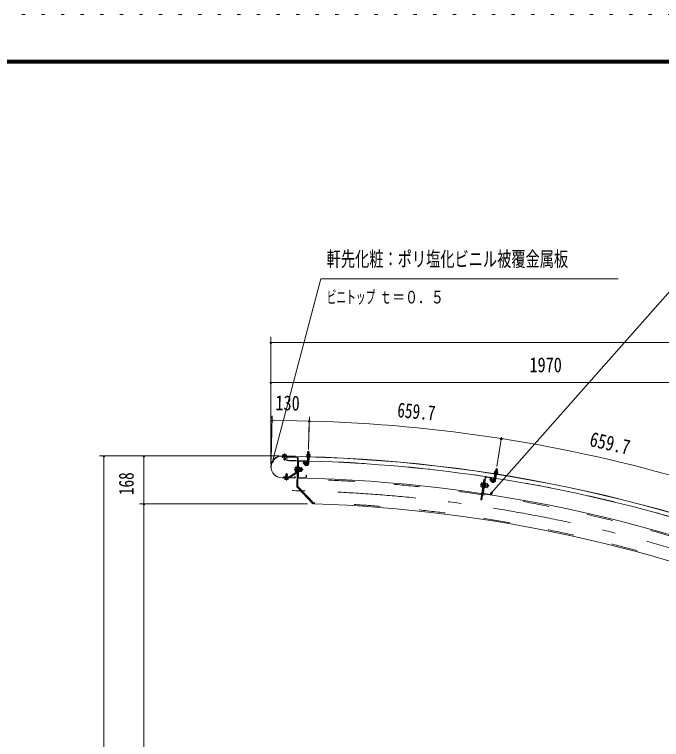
# Model space of a CAD drawing. Units: millimetres, scale not verified. Extents: x -31545 to 31552, y -14700 to 14700.
# Drawn here: x 10762 to 18690, y 5824 to 14700 of the extents above; entities that cross this region are included whole.
import ezdxf
from ezdxf.enums import TextEntityAlignment as Align

# ---------------------------------------------------------------- set-up
doc = ezdxf.new("R2010")
doc.units = ezdxf.units.MM
doc.header["$LTSCALE"] = 80
for name, pattern in [('USER2', [10, 4, -6]), ('USER3', [24, 12, -5, 2, -5]), ('USER4', [3, 0.5, -2.5])]:
    doc.linetypes.add(name, pattern=pattern)
for name, color, linetype, lineweight in [('0-6_2-02BOLD', 7, 'Continuous', 18), ('0-7_2-12HIDDEN', 3, 'USER2', 18), ('0-8_2-22CENTER', 3, 'USER3', 18), ('0-9_2-42THIN', 4, 'Continuous', 18), ('0-A_2-52DIM', 3, 'Continuous', 18), ('0-C_F-F1PAPER', 5, 'Continuous', 18), ('0-D_F-E_J_ADD', 5, 'USER4', 18)]:
    doc.layers.add(name, color=color, linetype=linetype, lineweight=lineweight)
doc.styles.add('ＭＳ ゴシック', font='')
doc.styles.get('ＭＳ ゴシック').set_extended_font_data('MS Gothic')

msp = doc.modelspace()

# ---------------------------------------------------------------- linework, layer by layer
at = {"layer": '0-6_2-02BOLD'}
for p, q in [((14352.54, 9314.07), (14353.3, 9342.59)), ((14356.89, 9345.99), (14353.3, 9342.59)), ((14374.3, 9342.02), (14353.3, 9342.59)), ((14370.89, 9345.61), (14356.89, 9345.99)), ((14374.3, 9342.02), (14370.89, 9345.61)), ((14373.53, 9313.51), (14374.3, 9342.02)), ((14041.44, 9294.39), (14204.86, 9291.12)), ((14204.89, 9292.87), (14041.48, 9296.14)), ((14043.78, 9288.74), (14043.55, 9277.54)), ((14221.31, 9273.99), (14043.55, 9277.54)), ((14221.54, 9285.19), (14043.78, 9288.74)), ((14052.07, 9313.76), (14051.82, 9301.54)), ((14055.16, 9315.47), (14052.07, 9313.76)), ((14089.45, 9314.78), (14055.16, 9315.47)), ((14060.55, 9252.35), (14061.05, 9277.2)), ((14063.98, 9248.78), (14060.55, 9252.35)), ((14081.54, 9251.93), (14060.55, 9252.35)), ((14061.27, 9288.39), (14061.39, 9293.99)), ((14062.17, 9313.56), (14061.93, 9301.33)), ((14063.98, 9248.78), (14077.98, 9248.5)), ((14081.54, 9251.93), (14077.98, 9248.5)), ((14081.55, 9251.93), (14082.04, 9276.77)), ((14082.37, 9313.16), (14082.13, 9300.93)), ((14082.27, 9287.97), (14082.38, 9293.57)), ((14093.9, 9300.69), (14093.79, 9295.09)), ((14099.83, 9290.58), (14099.18, 9238.08)), ((14204.89, 9292.87), (14204.86, 9291.12)), ((14228.18, 9266.85), (14221.16, 8916.48)), ((14239.37, 9266.62), (14232.46, 8920.89)), ((14249.95, 9235.61), (14332.53, 9233.95)), ((14340.7, 9296.89), (14340.56, 9291.64)), ((14340.56, 9291.64), (14384.29, 9290.46)), ((14342.22, 9291.59), (14342.07, 9285.99)), ((14342.07, 9285.99), (14382.47, 9284.91)), ((14345.89, 9314.25), (14380.17, 9313.33)), ((14349.57, 9203.43), (14351.73, 9283.98)), ((14351.04, 9258.19), (14372.03, 9257.62)), ((14352.89, 9312.3), (14352.46, 9296.57)), ((14370.56, 9202.87), (14372.72, 9283.42)), ((14373.09, 9311.76), (14372.67, 9296.03)), ((14380.17, 9313.33), (14383.18, 9311.49)), ((14382.62, 9290.51), (14382.47, 9284.91)), ((14383.18, 9311.49), (14382.77, 9295.75)), ((14201.06, 9153.62), (14203.57, 9157.79)), ((14203.31, 9144.65), (14220.12, 9144.32)), ((14203.57, 9157.79), (14220.38, 9157.45)), ((14220.46, 9160.94), (14219.26, 9101.44)), ((14220.46, 9160.94), (14226.05, 9160.82)), ((14238.06, 9200.84), (14226.86, 9201.07)), ((14244.13, 9224.52), (14240.38, 9036.96)), ((14248.45, 9160.38), (14242.85, 9160.48)), ((14248.45, 9160.38), (14247.26, 9100.88)), ((14249.84, 9230.01), (14332.43, 9228.36)), ((14275.42, 9143.21), (14255.11, 9143.62)), ((14275.69, 9156.34), (14255.38, 9156.75)), ((14278.04, 9152.08), (14275.69, 9156.34)), ((14284.87, 9143.89), (14277.88, 9144.03)), ((14284.87, 9143.89), (14290.02, 9138.54)), ((14313.42, 9224.2), (14298.17, 9209.75)), ((14322.25, 9184.35), (14298.17, 9209.75)), ((14337.49, 9198.79), (14313.42, 9224.2)), ((14337.91, 9222.65), (14337.43, 9198.85)), ((14337.43, 9198.85), (14343.04, 9198.74)), ((14343.51, 9222.53), (14343.04, 9198.74)), ((14084.92, 9070.52), (14084.31, 9040.08)), ((14084.92, 9070.52), (14088.49, 9073.95)), ((14084.92, 9070.52), (14105.91, 9070.1)), ((14102.48, 9073.67), (14088.49, 9073.95)), ((14128.2, 9040.38), (14221.72, 9100.06)), ((14134.22, 9030.94), (14227.75, 9090.62)), ((14202.79, 9118.39), (14219.6, 9118.06)), ((14219.26, 9101.44), (14224.87, 9101.34)), ((14247.26, 9100.88), (14241.66, 9101)), ((14247.31, 9103.33), (14254.31, 9103.19)), ((14254.85, 9130.49), (14247.72, 9123.63)), ((14247.85, 9130.63), (14254.99, 9137.49)), ((14274.9, 9116.95), (14254.59, 9117.36)), ((14289.67, 9121.04), (14284.31, 9115.9)), ((14289.67, 9121.04), (14290.02, 9138.54)), ((14334.64, 9058.88), (14334.16, 9035.08)), ((14334.64, 9058.88), (14340.24, 9058.76)), ((14340.24, 9058.76), (14339.76, 9034.97)), ((16636.76, 8995.47), (16649.25, 9075.07)), ((16640.8, 9083.84), (16639.94, 9078.31)), ((16639.94, 9078.31), (16679.86, 9072.04)), ((16639.97, 9089.29), (16683.19, 9082.5)), ((16647.35, 9105.84), (16681.24, 9100.53)), ((16654.04, 9103.01), (16651.6, 9087.47)), ((16653.92, 9104.81), (16658.34, 9132.99)), ((16657.51, 8992.22), (16670, 9071.82)), ((16662.34, 9135.9), (16658.34, 9132.99)), ((16679.09, 9129.73), (16658.34, 9132.99)), ((16676.18, 9133.73), (16662.34, 9135.9)), ((16674, 9099.87), (16671.57, 9084.33)), ((16674.67, 9101.56), (16679.09, 9129.73)), ((16679.09, 9129.73), (16676.18, 9133.73)), ((16680.73, 9077.58), (16679.86, 9072.04)), ((16681.24, 9100.53), (16683.98, 9098.31)), ((16683.98, 9098.31), (16681.54, 9082.76)), ((16683.19, 9082.5), (16682.38, 9077.32)), ((14036.11, 9028.1), (14194.28, 9024.93)), ((14036.15, 9029.84), (14194.31, 9026.68)), ((14059.81, 9040.57), (14059.59, 9029.37)), ((14124.29, 9039.28), (14059.81, 9040.57)), ((14072.57, 9021.76), (14072.68, 9027.36)), ((14072.57, 9021.76), (14116.31, 9020.89)), ((14073.99, 9009.5), (14074.23, 9021.73)), ((14077.01, 9007.67), (14073.99, 9009.5)), ((14084.09, 9009.3), (14084.33, 9021.53)), ((14104.29, 9008.89), (14104.54, 9021.12)), ((14116.31, 9020.89), (14116.42, 9026.49)), ((14198.2, 9045.86), (14197.88, 9030.11)), ((14245.75, 9025.65), (14328.34, 9023.99)), ((14245.86, 9031.25), (14328.45, 9029.59)), ((16483.08, 8965.15), (16476.53, 8921.54)), ((16529.36, 9030.77), (16488.46, 8758.01)), ((16503.25, 8969.92), (16508.79, 8969.08)), ((16534.91, 9029.93), (16507.08, 8844.41)), ((16525.84, 9007.22), (16514.76, 9008.89)), ((16530.95, 8965.76), (16522.12, 8906.92)), ((16530.95, 8965.76), (16525.41, 8966.59)), ((16541.27, 9034.64), (16622.96, 9022.39)), ((16542.1, 9040.18), (16623.79, 9027.93)), ((16603.57, 9020.71), (16586.6, 9008.34)), ((16607.21, 8980.05), (16586.6, 9008.34)), ((16624.19, 8992.42), (16603.57, 9020.71)), ((16627.67, 9016.02), (16624.14, 8992.48)), ((16624.14, 8992.48), (16629.68, 8991.65)), ((16633.21, 9015.19), (16629.68, 8991.65)), ((16645.25, 9049.58), (16666, 9046.33)), ((14436.35, 8708.68), (14232.46, 8920.89)), ((16476.53, 8921.54), (16478.32, 8917.01)), ((16478.32, 8917.01), (16494.95, 8914.51)), ((16480.27, 8930), (16496.9, 8927.5)), ((16484.16, 8955.98), (16500.79, 8953.48)), ((16522.12, 8906.92), (16516.58, 8907.75)), ((16522.49, 8909.34), (16529.41, 8908.3)), ((16533.45, 8935.3), (16525.49, 8929.42)), ((16526.53, 8936.34), (16534.49, 8942.23)), ((16549.65, 8906.31), (16529.56, 8909.32)), ((16551.6, 8919.3), (16531.51, 8922.31)), ((16555.49, 8945.28), (16535.4, 8948.3)), ((16552.68, 8910.12), (16549.65, 8906.31)), ((16559.23, 8953.73), (16552.68, 8910.12)), ((16564.95, 8944.73), (16558.03, 8945.77)), ((16566.77, 8921.46), (16560.8, 8917.04)), ((16564.95, 8944.73), (16569.37, 8938.77)), ((16566.77, 8921.46), (16569.37, 8938.77)), ((16510.96, 8832.5), (16592.65, 8820.25)), ((16511.79, 8838.04), (16593.48, 8825.79)), ((16603.37, 8854.03), (16599.85, 8830.5))]:
    msp.add_line(p, q, dxfattribs=at)
for points in [[(14093.9, 9300.69), (14050.16, 9301.56), (14050.04, 9295.97)], [(14089.45, 9314.78), (14092.48, 9312.96), (14092.23, 9300.73)], [(14340.7, 9296.89), (14384.43, 9295.71), (14384.29, 9290.46)], [(14345.89, 9314.25), (14342.79, 9312.57), (14342.36, 9296.84)], [(14201.06, 9153.62), (14200.17, 9109.53), (14202.53, 9105.26), (14219.34, 9104.93)], [(14248.4, 9157.92), (14255.4, 9157.78), (14254.31, 9103.19)], [(14278.04, 9152.08), (14277.16, 9107.99), (14274.63, 9103.81), (14254.33, 9104.22)], [(14284.87, 9143.89), (14284.31, 9115.9), (14277.32, 9116.04)], [(14102.48, 9073.67), (14105.91, 9070.1), (14105.3, 9039.66)], [(16639.97, 9089.29), (16639.16, 9084.1), (16682.38, 9077.32)], [(16647.35, 9105.84), (16644.06, 9104.57), (16641.62, 9089.03)], [(14077.01, 9007.67), (14111.3, 9006.98), (14114.4, 9008.69), (14114.64, 9020.92)], [(14198.2, 9045.86), (14199.95, 9045.82), (14199.63, 9030.07)], [(16514.76, 9008.89), (16477.39, 8759.68), (16488.46, 8758.01)], [(16483.08, 8965.15), (16486.11, 8968.97), (16502.74, 8966.47)], [(16503.25, 8969.92), (16494.43, 8911.07), (16499.97, 8910.24)], [(14426.44, 8718.98), (14418.37, 8711.22), (14221.16, 8916.48)], [(16530.58, 8963.34), (16537.51, 8962.3), (16529.41, 8908.3)], [(16559.23, 8953.73), (16557.44, 8958.27), (16537.35, 8961.28)], [(16564.95, 8944.73), (16560.8, 8917.04), (16553.88, 8918.08)], [(16603.37, 8854.03), (16608.91, 8853.2), (16605.38, 8829.66)]]:
    msp.add_lwpolyline(points, dxfattribs=at)
for centre, radius, start, end in [((14038.79, 9162.12), 134.05, 88.854, 268.854), ((14038.79, 9162.12), 132.3, 88.854, 268.854), ((14057, 9307.32), 8.11, 50.30775, 88.854), ((14071.71, 9285.35), 29.79, 69.02267, 108.68311), ((14087.3, 9306.71), 8.11, 88.854, 127.38544), ((13881.43, -8626.52), 17865.92, 88.49597, 89.30167), ((13881.43, -8626.52), 17916.67, 65.66528, 89.30167), ((13881.43, -8626.52), 17918.42, 65.66528, 89.30167), ((14221.17, 9266.99), 7, 358.854, 88.854), ((14221.17, 9266.99), 18.2, 358.854, 88.854), ((14249.73, 9224.41), 11.2, 88.854, 178.854), ((14332.31, 9222.75), 11.2, 358.854, 88.854), ((14347.66, 9306.09), 8.11, 49.93085, 88.46228), ((14362.23, 9284.02), 29.79, 68.63316, 108.29361), ((13881.43, -8626.52), 17865.92, 81.1133, 88.42862), ((14377.96, 9305.28), 8.11, 88.46228, 127.00851), ((14237.22, 9130.84), 36.61, 157.82858, 199.87939), ((14211.07, 9151.07), 10.07, 178.854, 219.58083), ((14249.73, 9224.41), 5.6, 88.854, 178.854), ((14240.99, 9130.77), 36.61, 337.82858, 19.87941), ((14267.93, 9149.93), 10.07, 318.12717, 358.854), ((14342.57, 9203.61), 28, 223.46228, 358.48836), ((14332.31, 9222.75), 5.6, 358.854, 88.854), ((14342.57, 9203.61), 7, 223.46228, 358.51442), ((14210.29, 9111.67), 10.07, 138.12717, 178.854), ((14217.95, 9105.96), 7, 302.54407, 358.854), ((14217.95, 9105.96), 18.2, 302.54407, 358.854), ((14267.14, 9110.54), 10.07, 358.854, 39.58083), ((16648.06, 9097.52), 8.11, 42.54817, 81.07961), ((16659.68, 9073.76), 29.79, 61.25049, 100.91093), ((16678.01, 9092.82), 8.11, 81.07961, 119.62584), ((14079.17, 9015.74), 8.11, 268.854, 307.38544), ((14094.75, 9037.11), 29.79, 249.02267, 288.68311), ((14109.47, 9015.13), 8.11, 230.30775, 268.854), ((14124.43, 9046.28), 18.2, 268.854, 302.54407), ((14124.43, 9046.28), 7, 268.854, 302.54407), ((14194.38, 9030.18), 5.25, 268.854, 358.854), ((14194.38, 9030.18), 3.5, 268.854, 358.854), ((13881.43, -8626.52), 17655.92, 65.80466, 88.854), ((14245.98, 9036.85), 11.2, 178.854, 268.854), ((14245.98, 9036.85), 5.6, 178.854, 268.854), ((14328.56, 9035.19), 11.2, 268.854, 358.854), ((14328.56, 9035.19), 5.6, 268.854, 358.854), ((16540.45, 9029.1), 11.2, 81.47133, 171.47133), ((16540.45, 9029.1), 5.6, 81.47133, 171.47133), ((16629.84, 8996.54), 28, 216.07961, 351.10568), ((16622.13, 9016.86), 5.6, 351.47133, 81.47133), ((16622.13, 9016.86), 11.2, 351.47133, 81.47133), ((16629.84, 8996.54), 7, 216.07961, 351.13176), ((13881.43, -8626.52), 17865.92, 73.73062, 81.04594), ((16486.84, 8922.37), 10.07, 130.74449, 171.47133), ((16516.01, 8937.92), 36.61, 150.44592, 192.49673), ((16492.68, 8961.34), 10.07, 171.47133, 212.19815), ((16519.75, 8937.36), 36.61, 330.44592, 12.49673), ((16543.08, 8913.94), 10.07, 351.47133, 32.19815), ((16548.92, 8952.91), 10.07, 310.74449, 351.47133), ((16512.62, 8843.58), 11.2, 171.47133, 261.47133), ((16512.62, 8843.58), 5.6, 171.47133, 261.47133), ((16594.31, 8831.33), 11.2, 261.47133, 351.47133), ((16594.31, 8831.33), 5.6, 261.47133, 351.47133), ((13881.43, -8626.52), 17344.08, 67.05199, 88.16655)]:
    msp.add_arc(centre, radius, start, end, dxfattribs=at)
at = {"layer": '0-7_2-12HIDDEN'}
for radius, start, end in [(17867.67, 88.49596, 89.30167), (17867.67, 81.1133, 88.42862), (17641.22, 65.80389, 88.854), (17867.67, 73.73062, 81.04594), (17358.77, 67.01984, 88.21622)]:
    msp.add_arc((13881.43, -8626.52), radius, start, end, dxfattribs=at)
at = {"layer": '0-8_2-22CENTER'}
for p, q in [((14072.52, 9325.63), (14070.77, 9238.14)), ((14364.15, 9355.43), (14360.06, 9203.14)), ((14298.57, 9224.6), (14329.87, 9191.57)), ((16670.75, 9144.33), (16647.13, 8993.83)), ((14093.95, 8996.83), (14095.7, 9084.31)), ((14190.12, 9131.78), (14300.35, 9129.57)), ((16588.9, 9023.01), (16615.7, 8986.24)), ((16578.45, 8928.56), (16469.42, 8944.91))]:
    msp.add_line(p, q, dxfattribs=at)
for centre, radius, start, end in [((14342.57, 9203.61), 17.5, 223.4623, 358.4623), ((16629.84, 8996.54), 17.5, 216.07962, 351.07962), ((13881.43, -8626.52), 17500, 65.24121, 90)]:
    msp.add_arc(centre, radius, start, end, dxfattribs=at)
at = {"layer": '0-9_2-42THIN'}
for p, q in [((14355.33, 9313.99), (14356.18, 9345.31)), ((14370.73, 9313.59), (14371.57, 9344.89)), ((14063.85, 9277.14), (14063.3, 9249.5)), ((14064.18, 9293.93), (14064.07, 9288.34)), ((14079.24, 9276.83), (14078.69, 9249.19)), ((14079.58, 9293.63), (14079.46, 9288.03)), ((14369.23, 9257.7), (14369.93, 9283.49)), ((14371.9, 9252.77), (14369.23, 9257.7)), ((14087.11, 9040.03), (14087.77, 9073.27)), ((14102.51, 9039.72), (14103.17, 9072.96)), ((14277.39, 9119.54), (14287.89, 9119.33)), ((14277.81, 9140.53), (14288.31, 9140.32)), ((16656.69, 9104.38), (16661.55, 9135.32)), ((16663.23, 9046.76), (16667.24, 9072.25)), ((16671.9, 9101.99), (16676.75, 9132.94)), ((16665.25, 9041.53), (16663.23, 9046.76)), ((16554.4, 8921.55), (16564.78, 8919.99)), ((16557.52, 8942.31), (16567.9, 8940.76))]:
    msp.add_line(p, q, dxfattribs=at)
for points in [[(14350.91, 9253.34), (14353.84, 9258.11), (14354.53, 9283.91)], [(16644.5, 9044.79), (16648.02, 9049.15), (16652.02, 9074.64)]]:
    msp.add_lwpolyline(points, dxfattribs=at)
at = {"layer": '0-A_2-52DIM'}
for p, q in [((14517.24, 11465.9), (13923.13, 9229.15)), ((18157.24, 11465.9), (14517.24, 11465.9)), ((18927.24, 11465.9), (16603.53, 8840.15)), ((13904.74, 9197.12), (13904.74, 10755.45)), ((13918.74, 10685.45), (13890.74, 10685.45)), ((28849.75, 10685.45), (13904.74, 10685.45)), ((13918.74, 10195.45), (13890.74, 10195.45)), ((13904.74, 10195.45), (28849.75, 10195.45)), ((13906.41, 9246.56), (13919.55, 9785.14)), ((13918.51, 9732.65), (13917.05, 9778.94)), ((14365.18, 9399.86), (14375.08, 9776.02)), ((13932.51, 9732.65), (13904.51, 9732.65)), ((14374.03, 9723.53), (13918.5, 9732.65)), ((14388.03, 9723.53), (14360.03, 9723.53)), ((14374.48, 9740.02), (14364.7, 9375.94)), ((16673.93, 9164.6), (16730.41, 9524.41)), ((16741.85, 9508.11), (16713.85, 9508.11)), ((14003.79, 9295.9), (11804.75, 9295.9)), ((11871.25, 9295.9), (11843.25, 9295.9)), ((11857.25, 9295.9), (11857.25, -1127.1)), ((12361.25, 9295.9), (12333.25, 9295.9)), ((12347.25, -1127.1), (12347.25, 9295.9)), ((13937.13, 9229.15), (13909.13, 9229.15)), ((16617.53, 8840.15), (16589.53, 8840.15)), ((14350.47, 8707.9), (12294.74, 8707.9)), ((12361.25, 8707.9), (12333.25, 8707.9))]:
    msp.add_line(p, q, dxfattribs=at)
for centre, radius, start, end in [((13904.74, 10685.45), 14, 180, 0), ((13904.74, 10195.45), 14, 180, 0), ((13918.51, 9732.65), 14, 180, 0), ((14374.03, 9723.53), 14, 180, 0), ((13881.41, -8626.63), 18356.77, 81.07959, 88.46222), ((16727.85, 9508.11), 14, 180, 0), ((13881.41, -8626.64), 18356.79, 73.69698, 81.07959), ((11857.25, 9295.9), 14, 180, 0), ((12347.25, 9295.9), 14, 180, 0), ((13923.13, 9229.15), 14, 180, 0), ((16603.53, 8840.15), 14, 180, 0), ((12347.25, 8707.9), 14, 180, 0)]:
    msp.add_arc(centre, radius, start, end, dxfattribs=at)
at = {"layer": '0-C_F-F1PAPER'}
for p, q in [((-9327.64, 14140), (30852.36, 14140)), ((-9324.14, 14136.5), (30848.86, 14136.5)), ((-9320.64, 14133), (30845.36, 14133)), ((-9317.14, 14129.5), (30841.86, 14129.5)), ((-9313.64, 14126), (30838.36, 14126)), ((-9310.14, 14122.5), (30834.86, 14122.5)), ((-9306.64, 14119), (30831.36, 14119)), ((-9303.14, 14115.5), (30827.86, 14115.5)), ((-9299.64, 14112), (30824.36, 14112)), ((-9296.14, 14108.5), (30820.86, 14108.5)), ((-9292.64, 14105), (30817.36, 14105))]:
    msp.add_line(p, q, dxfattribs=at)
at = {"layer": '0-D_F-E_J_ADD'}
msp.add_lwpolyline([(-10027.64, -14700), (-10027.64, 14700), (31552.36, 14700)], dxfattribs=at)

# ---------------------------------------------------------------- texts
at = {"layer": '0-A_2-52DIM', "color": 7, "style": 'ＭＳ ゴシック'}
for s, height, width, p in [('軒先化粧：ポリ塩化ビニル被覆金属板', 182.3, 0.7, (14587.24, 11560.77)), ('ビニトップ ', 155, 0.55, (14587.24, 11115.91)), ('ｔ＝０．５', 155, 0.75, (15230.23, 11115.91)), ('1970', 182.3, 0.8, (17071.97, 10265.45))]:
    msp.add_text(s, height=height, dxfattribs=dict(at, width=width)).set_placement(p, align=Align.BOTTOM_LEFT)
for s, rotation, width, p in [('130', 358.854, 0.8, (13956.73, 9801.9)), ('659.7', 354.771, 0.75, (15441.75, 9716.78)), ('659.7', 347.388, 0.8, (17785.86, 9364.22)), ('168', 90, 0.75, (12277.24, 8816.42))]:
    msp.add_text(s, height=182.3, rotation=rotation, dxfattribs=dict(at, width=width)).set_placement(p, align=Align.BOTTOM_LEFT)

doc.saveas('drawing.dxf')
